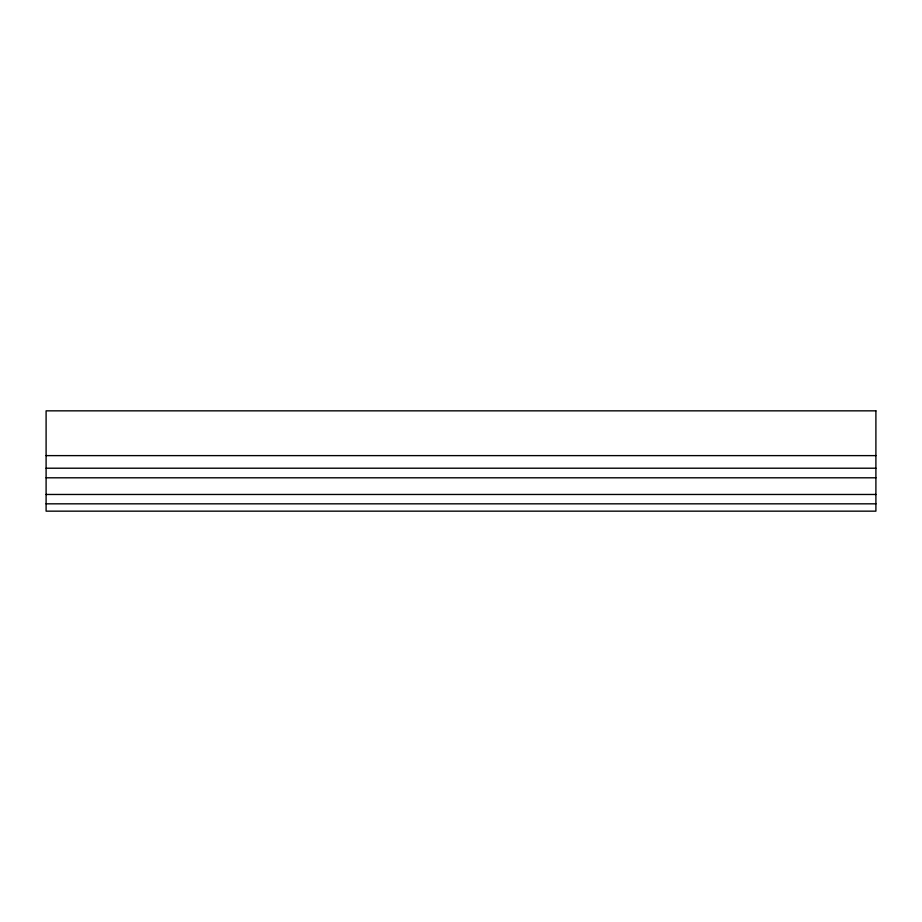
<?xml version="1.0" encoding="UTF-8"?>
<svg xmlns="http://www.w3.org/2000/svg" width="922" height="922" viewBox="0 0 922 922"><rect width="100%" height="100%" fill="white"/><g stroke="black" fill="none" stroke-linecap="round" stroke-linejoin="round"><path stroke-width="1.38" d="M46.1 455.618L875.9 455.618M46.1 468.215L875.9 468.215M46.1 477.803L875.9 477.803M46.1 494.469L875.9 494.469M46.1 503.827L875.9 503.827M875.9 410.843L46.1 410.843L46.1 511.157L875.9 511.157L875.9 410.843"/></g></svg>
